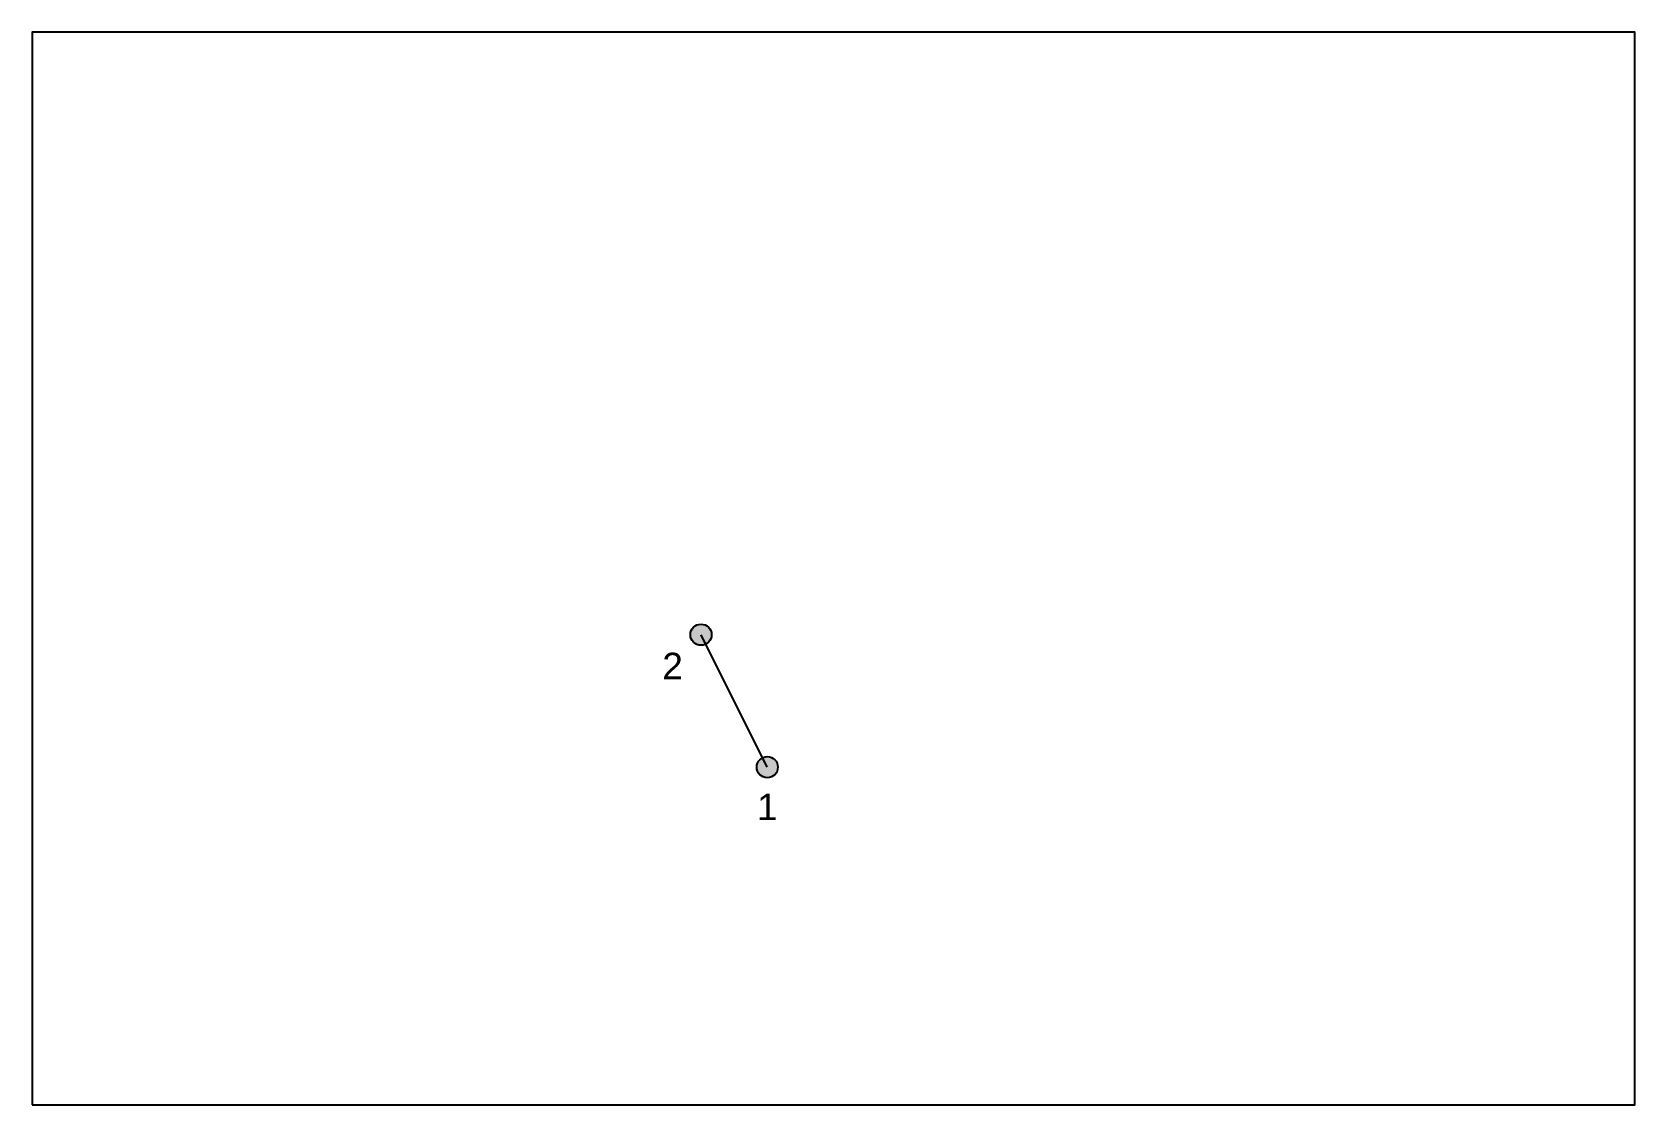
# Model space of a CAD drawing. Header units: inches. Extents: x -5 to 1205, y -5 to 805.
import ezdxf
from ezdxf.enums import TextEntityAlignment as Align

# ---------------------------------------------------------------- set-up
doc = ezdxf.new("R2010")
doc.units = ezdxf.units.IN
doc.header["$MEASUREMENT"] = 0
doc.styles.get("Standard").update_dxf_attribs({"font": 'arial.ttf'})

msp = doc.modelspace()

# ---------------------------------------------------------------- hatches: boundary and pattern name
h = msp.add_hatch(color=255)
edge = h.paths.add_edge_path()
edge.add_arc((500, 350), 8, 0, 360)
h = msp.add_hatch(color=255)
edge = h.paths.add_edge_path()
edge.add_arc((550, 250), 8, 0, 360)

# ---------------------------------------------------------------- linework, layer by layer
msp.add_line((550, 250), (500, 350))
msp.add_lwpolyline([(-5, -5), (1205, -5), (1205, 805), (-5, 805)], close=True)
for centre in [(500, 350), (550, 250)]:
    msp.add_circle(centre, 8)

# ---------------------------------------------------------------- texts
msp.add_text('2', height=20).set_placement((486.3, 336.4), align=Align.TOP_RIGHT)
msp.add_text('1', height=20).set_placement((550, 230), align=Align.TOP_CENTER)

doc.saveas('drawing.dxf')
